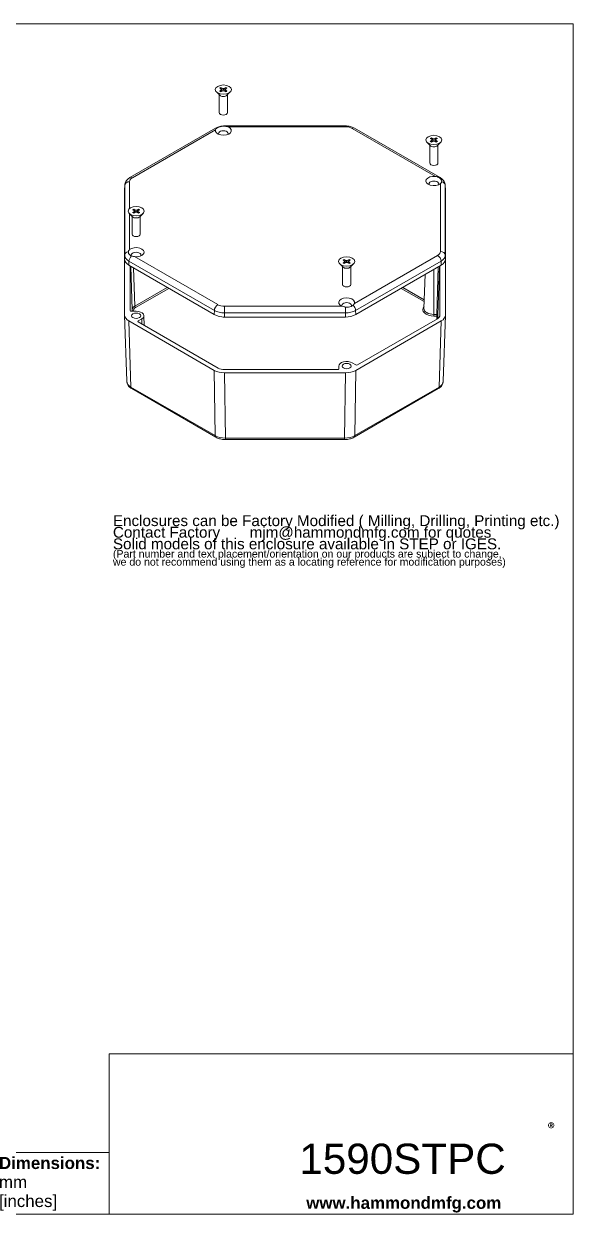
# Model space of a CAD drawing. Header units: millimetres. Extents: x 25 to 742, y 27 to 570.
# Drawn here: x 492 to 742, y 27 to 569 of the extents above; entities that cross this region are included whole.
import ezdxf

# ---------------------------------------------------------------- set-up
doc = ezdxf.new("R2010")
doc.units = ezdxf.units.MM
doc.header["$LTSCALE"] = 2.75
for name, color, linetype, lineweight in [('Sketch Geometry (ANSI)', 7, 'Continuous', 9), ('Symbol (ANSI)', 7, 'Continuous', 9), ('Visible (ANSI)', 7, 'Continuous', 9), ('Visible Narrow (ANSI)', 7, 'Continuous', 9)]:
    doc.layers.add(name, color=color, linetype=linetype, lineweight=lineweight)
doc.styles.add('Note Text (ANSI)', font='arial.ttf')
doc.styles.add('Text Style20', font='arial.ttf')

# ---------------------------------------------------------------- blocks, each defined once
blk = doc.blocks.new('Title Blocks HAMMOND')
at = {"layer": 'Sketch Geometry (ANSI)'}
for p, q in [((270, 206.73), (9.35, 206.73)), ((9.35, 206.73), (9.35, 9.64)), ((270, 36.2), (270, 206.73)), ((270, 36.2), (193.21, 36.2)), ((193.21, 36.2), (193.21, 9.64)), ((270, 9.64), (270, 36.2)), ((173.94, 9.64), (173.94, 19.84)), ((173.94, 19.84), (193.21, 19.84)), ((193.21, 19.84), (193.21, 9.64)), ((9.35, 9.64), (173.94, 9.64)), ((193.21, 9.64), (173.94, 9.64)), ((193.21, 9.64), (270, 9.64))]:
    blk.add_line(p, q, dxfattribs=at)
at = {"layer": 'Symbol (ANSI)', "insert": (265.78, 24.7), "char_height": 2, "attachment_point": 1, "style": 'Note Text (ANSI)'}
blk.add_mtext('\\fCalibri|b1|i0;\\H2.0000;®\\fCalibri|b1|i0;\\H21.7410;\\P', dxfattribs=at)
at = {"layer": 'Symbol (ANSI)', "insert": (174.95, 14.67), "char_height": 2, "width": 30.7233, "attachment_point": 4, "line_spacing_factor": 0.944221, "style": 'Note Text (ANSI)'}
blk.add_mtext('\\fArial|b1|i0;\\H2.0000;Dimensions:\\fArial|b0|i0;\\H2.0000;\\Pmm\\P[inches]', dxfattribs=at)
at = {"layer": 'Symbol (ANSI)', "insert": (225.81, 11.22), "char_height": 2, "width": 32.2927, "attachment_point": 4, "style": 'Note Text (ANSI)'}
blk.add_mtext('\\fArial|b1|i0;\\H2.0000;www.hammondmfg.com', dxfattribs=at)
at = {"layer": 'Symbol (ANSI)', "style": 'Text Style20'}
blk.add_attdef('<TITLE>_001', (224.67, 16.32), '', height=5, dxfattribs=at)

msp = doc.modelspace()

# ---------------------------------------------------------------- linework, layer by layer
at = {"layer": 'Visible (ANSI)'}
for p, q in [((580.929, 535.988), (579.4, 537.517)), ((581.457, 538.891), (580.912, 539.206)), ((580.912, 537.934), (581.457, 538.248)), ((581.457, 539.52), (582.001, 539.206)), ((581.702, 538.57), (581.457, 538.891)), ((581.457, 538.248), (581.702, 538.57)), ((581.457, 538.248), (581.554, 537.676)), ((582.001, 537.934), (581.457, 537.62)), ((581.702, 538.57), (581.87, 537.858)), ((581.713, 538.527), (581.912, 538.412)), ((582.001, 539.206), (581.912, 538.412)), ((581.912, 538.412), (582.558, 538.247)), ((582.001, 539.206), (582.558, 539.064)), ((582.558, 538.076), (582.001, 537.934)), ((582.558, 539.064), (583.115, 539.206)), ((582.558, 539.064), (582.558, 538.247)), ((582.558, 538.247), (583.204, 538.412)), ((583.115, 537.934), (582.558, 538.076)), ((583.115, 539.206), (583.659, 539.52)), ((583.115, 539.206), (583.204, 538.412)), ((583.659, 537.62), (583.115, 537.934)), ((583.204, 538.412), (583.404, 538.527)), ((583.414, 538.57), (583.246, 537.858)), ((583.659, 538.891), (583.414, 538.57)), ((583.414, 538.57), (583.659, 538.248)), ((583.659, 538.248), (583.562, 537.676)), ((584.204, 539.206), (583.659, 538.891)), ((583.659, 538.248), (584.204, 537.934)), ((584.187, 535.988), (585.716, 537.517)), ((580.677, 536.24), (580.677, 528.044)), ((584.439, 536.24), (584.439, 528.044)), ((540.042, 498.551), (578.922, 520.998)), ((583.132, 522.037), (638.118, 522.037)), ((642.328, 520.998), (681.208, 498.551)), ((677.284, 515.975), (676.739, 516.289)), ((676.739, 515.018), (677.284, 515.332)), ((677.284, 516.603), (677.828, 516.289)), ((677.529, 515.653), (677.284, 515.975)), ((677.284, 515.332), (677.529, 515.653)), ((677.284, 515.332), (677.38, 514.759)), ((677.828, 515.018), (677.284, 514.703)), ((677.529, 515.653), (677.697, 514.942)), ((677.539, 515.611), (677.739, 515.495)), ((677.828, 516.289), (677.739, 515.495)), ((677.739, 515.495), (678.385, 515.331)), ((677.828, 516.289), (678.385, 516.147)), ((678.385, 515.159), (677.828, 515.018)), ((678.385, 516.147), (678.941, 516.289)), ((678.385, 516.147), (678.385, 515.331)), ((678.385, 515.331), (679.03, 515.495)), ((678.941, 515.018), (678.385, 515.159)), ((678.941, 516.289), (679.486, 516.603)), ((678.941, 516.289), (679.03, 515.495)), ((679.486, 514.703), (678.941, 515.018)), ((679.03, 515.495), (679.23, 515.611)), ((679.24, 515.653), (679.072, 514.942)), ((679.486, 515.975), (679.24, 515.653)), ((679.24, 515.653), (679.486, 515.332)), ((679.486, 515.332), (679.389, 514.759)), ((680.03, 516.289), (679.486, 515.975)), ((679.486, 515.332), (680.03, 515.018)), ((676.756, 513.072), (675.227, 514.601)), ((676.504, 513.324), (676.504, 505.127)), ((680.014, 513.072), (681.543, 514.601)), ((680.266, 513.324), (680.266, 505.127)), ((537.596, 493.139), (537.655, 494.968)), ((683.654, 493.139), (683.595, 494.968)), ((537.595, 461.293), (537.595, 493.068)), ((683.655, 493.068), (683.655, 461.293)), ((541.764, 483.566), (541.22, 483.88)), ((541.22, 482.609), (541.764, 482.923)), ((541.764, 484.194), (542.309, 483.88)), ((542.01, 483.244), (541.764, 483.566)), ((541.764, 482.923), (542.01, 483.244)), ((541.764, 482.923), (541.861, 482.35)), ((542.309, 482.609), (541.764, 482.294)), ((542.01, 483.244), (542.178, 482.533)), ((542.02, 483.202), (542.22, 483.086)), ((542.309, 483.88), (542.22, 483.086)), ((542.22, 483.086), (542.865, 482.922)), ((542.309, 483.88), (542.865, 483.738)), ((542.865, 482.75), (542.309, 482.609)), ((542.865, 483.738), (543.422, 483.88)), ((542.865, 483.738), (542.865, 482.922)), ((542.865, 482.922), (543.511, 483.086)), ((543.422, 482.609), (542.865, 482.75)), ((543.422, 483.88), (543.966, 484.194)), ((543.422, 483.88), (543.511, 483.086)), ((543.966, 482.294), (543.422, 482.609)), ((543.511, 483.086), (543.711, 483.202)), ((543.721, 483.244), (543.553, 482.533)), ((543.966, 483.566), (543.721, 483.244)), ((543.721, 483.244), (543.966, 482.923)), ((543.966, 482.923), (543.87, 482.35)), ((544.511, 483.88), (543.966, 483.566)), ((543.966, 482.923), (544.511, 482.609)), ((541.236, 480.663), (539.707, 482.192)), ((540.984, 480.915), (540.984, 472.718)), ((544.494, 480.663), (546.023, 482.192)), ((544.746, 480.915), (544.746, 472.718)), ((537.595, 461.293), (537.595, 435.919)), ((637.591, 460.649), (637.046, 460.964)), ((637.591, 461.278), (638.135, 460.964)), ((638.135, 460.964), (638.046, 460.17)), ((638.135, 460.964), (638.692, 460.822)), ((638.692, 460.822), (639.249, 460.964)), ((638.692, 460.822), (638.692, 460.005)), ((639.249, 460.964), (639.793, 461.278)), ((639.249, 460.964), (639.338, 460.17)), ((640.338, 460.964), (639.793, 460.649)), ((683.655, 435.919), (683.655, 461.293)), ((578.443, 436.132), (539.527, 458.6)), ((540.071, 437.983), (540.071, 458.286)), ((637.063, 457.746), (635.534, 459.275)), ((636.811, 457.998), (636.811, 449.802)), ((637.046, 459.692), (637.591, 460.006)), ((637.836, 460.328), (637.591, 460.649)), ((637.591, 460.006), (637.836, 460.328)), ((637.591, 460.006), (637.688, 459.434)), ((638.135, 459.692), (637.591, 459.378)), ((637.836, 460.328), (638.004, 459.616)), ((637.846, 460.285), (638.046, 460.17)), ((638.046, 460.17), (638.692, 460.005)), ((638.692, 459.834), (638.135, 459.692)), ((638.692, 460.005), (639.338, 460.17)), ((639.249, 459.692), (638.692, 459.834)), ((639.793, 459.378), (639.249, 459.692)), ((639.338, 460.17), (639.537, 460.285)), ((639.548, 460.328), (639.38, 459.616)), ((639.793, 460.649), (639.548, 460.328)), ((639.548, 460.328), (639.793, 460.006)), ((639.793, 460.006), (639.696, 459.434)), ((639.793, 460.006), (640.338, 459.692)), ((640.321, 457.746), (641.85, 459.275)), ((640.573, 457.998), (640.573, 449.802)), ((681.723, 458.6), (642.807, 436.132)), ((681.179, 458.286), (681.179, 435.919)), ((674.371, 454.356), (673.875, 438.902)), ((537.596, 435.848), (538.568, 405.777)), ((542.865, 437.665), (540.621, 437.665)), ((543.806, 433.226), (545.393, 434.142)), ((546.44, 435.64), (546.583, 431.173)), ((638.142, 435.017), (583.108, 435.017)), ((583.108, 435), (631.265, 435)), ((679.971, 434.236), (643.585, 413.228)), ((683.654, 435.848), (682.682, 405.777)), ((539.527, 433.225), (578.443, 410.758)), ((580.193, 411.769), (543.806, 432.777)), ((642.807, 410.758), (681.723, 433.225)), ((635.118, 412.723), (635.071, 411.261)), ((635.117, 412.685), (635.117, 411.389)), ((642.807, 413.228), (641.22, 414.144)), ((583.108, 409.642), (638.142, 409.642)), ((634.567, 411.071), (583.109, 411.071)), ((540.841, 402.435), (579.186, 380.296)), ((642.064, 380.296), (680.409, 402.435)), ((583.51, 379.238), (637.74, 379.238))]:
    msp.add_line(p, q, dxfattribs=at)
for centre, major_axis in [((582.558, 538.57), (3.647, 0)), ((678.385, 515.653), (-3.647, 0)), ((542.865, 483.244), (3.647, 0)), ((638.692, 460.328), (-3.647, 0)), ((542.865, 435.601), (2.09, 0)), ((638.692, 412.685), (2.09, 0))]:
    msp.add_ellipse(centre, major_axis=major_axis, ratio=0.5773503, dxfattribs=at)
for centre, major_axis, ratio, start_param, end_param in [((582.558, 538.57), (1.98, 0), 0.5773503, 2.1605034, 2.5518855), ((582.558, 538.57), (-1.98, 0), 0.5773503, 0.5897071, 0.9810892), ((582.558, 538.57), (1.98, 0), 0.5773503, 0.5897071, 0.9810892), ((582.558, 538.57), (-1.98, 0), 0.5773503, 2.1605034, 2.5518855), ((582.558, 536.531), (-1.881, 0), 0.5773503, 0.5235512, 2.6180415), ((582.558, 528.044), (1.881, 0), 0.5773503, 3.1415927, 6.2831853), ((582.558, 519.894), (3.63, 0), 0.5773503, 2.948346, 7.2618301), ((582.558, 518.551), (2.2, 0), 0.5773503, 5.9934303, 9.7145329), ((678.385, 515.653), (1.98, 0), 0.5773503, 2.1605034, 2.5518855), ((678.385, 515.653), (-1.98, 0), 0.5773503, 0.5897071, 0.9810892), ((678.385, 515.653), (1.98, 0), 0.5773503, 0.5897071, 0.9810892), ((678.385, 515.653), (-1.98, 0), 0.5773503, 2.1605034, 2.5518855), ((678.385, 513.614), (-1.881, 0), 0.5773503, 0.5235512, 2.6180415), ((678.385, 505.127), (1.881, 0), 0.5773503, 3.1415927, 6.2831853), ((678.385, 496.978), (-3.63, 0), 0.5773503, 4.5191423, 8.8326264), ((678.385, 495.634), (2.2, 0), 0.5773503, 5.9934303, 9.7145329), ((544.197, 493.066), (-6.602, 0.002), 0.5771863, 6.2646753, 6.2833271), ((677.053, 493.066), (6.602, 0.002), 0.5771863, 6.2830435, 6.3016953), ((542.865, 483.244), (1.98, 0), 0.5773503, 2.1605034, 2.5518855), ((542.865, 483.244), (-1.98, 0), 0.5773503, 0.5897071, 0.9810892), ((542.865, 483.244), (1.98, 0), 0.5773503, 0.5897071, 0.9810892), ((542.865, 483.244), (-1.98, 0), 0.5773503, 2.1605034, 2.5518855), ((542.865, 481.206), (-1.881, 0), 0.5773503, 0.5235512, 2.6180415), ((542.865, 472.718), (1.881, 0), 0.5773503, 3.1415927, 6.2831853), ((542.865, 464.569), (3.63, 0), 0.5773503, 4.5191423, 8.8326264), ((544.197, 461.295), (-6.602, -0.002), 0.5771863, 6.2830435, 7.0681578), ((542.865, 463.225), (2.2, 0), 0.5773503, 5.9934303, 9.7275443), ((638.692, 460.328), (1.98, 0), 0.5773503, 2.1605034, 2.5518855), ((638.692, 460.328), (1.98, 0), 0.5773503, 0.5897071, 0.9810892), ((677.053, 461.295), (6.602, -0.002), 0.5771863, 5.4982129, 6.2833271), ((638.692, 460.328), (-1.98, 0), 0.5773503, 0.5897071, 0.9810892), ((638.692, 458.289), (-1.881, 0), 0.5773503, 0.5235512, 2.6180415), ((638.692, 460.328), (-1.98, 0), 0.5773503, 2.1605034, 2.5518855), ((638.692, 449.802), (1.881, 0), 0.5773503, 3.1415927, 6.2831853), ((638.692, 441.652), (-3.63, 0), 0.5773503, 2.948346, 7.2618301), ((638.692, 440.309), (2.2, 0), 0.5773503, 5.9745344, 9.7145329), ((544.197, 435.92), (-6.602, -0.002), 0.5771863, 6.2830435, 7.0681578), ((540.621, 437.983), (0.55, 0), 0.57735, 3.14125, 4.7113611), ((542.865, 435.601), (3.575, 0), 0.5773503, 5.4977871, 7.8539816), ((583.11, 438.828), (6.6, 0.002), 0.5775142, 3.9268487, 4.711963), ((631.265, 436.237), (2.142, 0), 0.5773503, 4.712389, 4.8761442), ((638.14, 438.828), (6.6, -0.002), 0.5775142, 4.712815, 5.4979293), ((677.053, 435.92), (4.126, -0.001), 0.5771863, 5.4982129, 6.2833271), ((677.053, 435.92), (6.602, -0.002), 0.5771863, 5.4982129, 6.2833271), ((544.195, 433.001), (-0.55, 0), 0.5769548, 5.4981298, 7.0682409), ((638.692, 412.685), (-3.575, 0), 0.5773503, 3.9269908, 6.2831853), ((643.196, 413.453), (0.55, 0), 0.577746, 3.9273334, 5.4974445), ((583.11, 413.454), (-6.6, -0.002), 0.5775142, 0.785256, 1.5703703), ((583.11, 413.454), (-4.125, -0.001), 0.5775142, 0.785256, 1.5703703), ((634.567, 411.389), (0.55, 0), 0.57735, 4.7134168, 6.2835279), ((638.14, 413.454), (-6.6, 0.002), 0.5775142, 1.5712223, 2.3563366)]:
    msp.add_ellipse(centre, major_axis=major_axis, ratio=ratio, start_param=start_param, end_param=end_param, dxfattribs=at)
for points in [[(581.444, 538.899), (581.449, 539.202), (581.457, 539.52)], [(583.672, 538.899), (583.667, 539.202), (583.659, 539.52)], [(677.271, 515.982), (677.276, 516.285), (677.284, 516.603)], [(679.499, 515.982), (679.493, 516.285), (679.486, 516.603)], [(541.751, 483.573), (541.757, 483.876), (541.764, 484.194)], [(543.979, 483.573), (543.974, 483.876), (543.966, 484.194)], [(637.578, 460.657), (637.583, 460.96), (637.591, 461.278)], [(639.806, 460.657), (639.801, 460.96), (639.793, 461.278)]]:
    msp.add_open_spline(points, degree=2, dxfattribs=at)
for points, knots in [([(583.132, 522.037), (582.836, 522.037), (582.539, 522.023), (581.949, 521.969), (581.656, 521.929), (581.079, 521.821), (580.794, 521.753), (580.235, 521.588), (579.962, 521.492), (579.43, 521.269), (579.171, 521.142), (578.922, 520.998)], [-0.39255715, -0.39255715, -0.39255715, -0.39255715, -0.23553429, -0.23553429, -0.07851143, -0.07851143, 0.07851143, 0.07851143, 0.23553429, 0.23553429, 0.39255715, 0.39255715, 0.39255715, 0.39255715]), ([(578.996, 520.297), (579.058, 520.48), (579.184, 520.647), (579.443, 520.89), (579.546, 520.972), (579.656, 521.05)], [0.74807965, 0.74807965, 0.74807965, 0.74807965, 0.8352778, 0.8352778, 0.88208338, 0.88208338, 0.88208338, 0.88208338]), ([(579.656, 521.05), (579.906, 521.229), (580.211, 521.384), (580.902, 521.64), (581.286, 521.738), (582.161, 521.878), (582.651, 521.906), (583.132, 521.882)], [-0.35889489, -0.35889489, -0.35889489, -0.35889489, -0.24631143, -0.24631143, -0.13250823, -0.13250823, 0, 0, 0, 0]), ([(583.132, 521.882), (583.313, 521.872), (583.494, 521.858), (584.001, 521.799), (584.316, 521.737), (584.584, 521.633)], [0.98328589, 0.98328589, 0.98328589, 0.98328589, 1.03009147, 1.03009147, 1.11728963, 1.11728963, 1.11728963, 1.11728963]), ([(642.328, 520.998), (642.079, 521.142), (641.82, 521.269), (641.288, 521.492), (641.015, 521.588), (640.456, 521.753), (640.171, 521.821), (639.594, 521.929), (639.301, 521.969), (638.711, 522.023), (638.414, 522.037), (638.118, 522.037)], [-0.39255715, -0.39255715, -0.39255715, -0.39255715, -0.23553429, -0.23553429, -0.07851143, -0.07851143, 0.07851143, 0.07851143, 0.23553429, 0.23553429, 0.39255715, 0.39255715, 0.39255715, 0.39255715]), ([(679.082, 499.034), (679.399, 498.998), (679.718, 498.909), (680.176, 498.737), (680.33, 498.671), (680.475, 498.603)], [0.74807965, 0.74807965, 0.74807965, 0.74807965, 0.8352778, 0.8352778, 0.88208338, 0.88208338, 0.88208338, 0.88208338]), ([(540.042, 498.551), (539.798, 498.41), (539.564, 498.253), (539.118, 497.902), (538.907, 497.707), (538.517, 497.273), (538.338, 497.034), (538.031, 496.509), (537.903, 496.222), (537.72, 495.614), (537.666, 495.292), (537.655, 494.968)], [-0.39255715, -0.39255715, -0.39255715, -0.39255715, -0.23926465, -0.23926465, -0.08597215, -0.08597215, 0.06732035, 0.06732035, 0.22061285, 0.22061285, 0.37390535, 0.37390535, 0.37390535, 0.37390535]), ([(680.475, 498.603), (680.803, 498.447), (681.087, 498.263), (681.547, 497.853), (681.719, 497.631), (681.948, 497.134), (681.979, 496.861), (681.914, 496.595)], [-0.35889489, -0.35889489, -0.35889489, -0.35889489, -0.24631143, -0.24631143, -0.13250823, -0.13250823, 0, 0, 0, 0]), ([(683.595, 494.968), (683.584, 495.292), (683.53, 495.614), (683.347, 496.222), (683.219, 496.509), (682.912, 497.034), (682.733, 497.273), (682.343, 497.707), (682.132, 497.902), (681.686, 498.253), (681.452, 498.41), (681.208, 498.551)], [-0.37390535, -0.37390535, -0.37390535, -0.37390535, -0.22061285, -0.22061285, -0.06732035, -0.06732035, 0.08597215, 0.08597215, 0.23926465, 0.23926465, 0.39255715, 0.39255715, 0.39255715, 0.39255715]), ([(681.914, 496.595), (681.89, 496.496), (681.854, 496.398), (681.713, 496.127), (681.577, 495.963), (681.397, 495.808)], [0.98328589, 0.98328589, 0.98328589, 0.98328589, 1.03009147, 1.03009147, 1.11728963, 1.11728963, 1.11728963, 1.11728963]), ([(540.776, 462.843), (540.447, 462.976), (540.164, 463.143), (539.703, 463.533), (539.531, 463.754), (539.302, 464.266), (539.271, 464.559), (539.336, 464.85)], [-0.35889489, -0.35889489, -0.35889489, -0.35889489, -0.24631143, -0.24631143, -0.13250823, -0.13250823, 0, 0, 0, 0]), ([(539.336, 464.85), (539.36, 464.959), (539.396, 465.07), (539.537, 465.385), (539.673, 465.584), (539.853, 465.738)], [0.98328589, 0.98328589, 0.98328589, 0.98328589, 1.03009147, 1.03009147, 1.11728963, 1.11728963, 1.11728963, 1.11728963]), ([(542.168, 462.512), (541.851, 462.548), (541.532, 462.603), (541.074, 462.731), (540.92, 462.784), (540.776, 462.843)], [0.74807965, 0.74807965, 0.74807965, 0.74807965, 0.8352778, 0.8352778, 0.88208338, 0.88208338, 0.88208338, 0.88208338]), ([(638.118, 439.564), (637.937, 439.582), (637.756, 439.61), (637.249, 439.713), (636.934, 439.809), (636.666, 439.913)], [0.98328589, 0.98328589, 0.98328589, 0.98328589, 1.03009147, 1.03009147, 1.11728963, 1.11728963, 1.11728963, 1.11728963]), ([(641.594, 440.395), (641.344, 440.195), (641.039, 440.022), (640.348, 439.746), (639.964, 439.646), (639.089, 439.522), (638.599, 439.514), (638.118, 439.564)], [-0.35889489, -0.35889489, -0.35889489, -0.35889489, -0.24631143, -0.24631143, -0.13250823, -0.13250823, 0, 0, 0, 0]), ([(642.254, 441.25), (642.192, 441.067), (642.066, 440.865), (641.807, 440.579), (641.704, 440.483), (641.594, 440.395)], [0.74807965, 0.74807965, 0.74807965, 0.74807965, 0.8352778, 0.8352778, 0.88208338, 0.88208338, 0.88208338, 0.88208338]), ([(582.456, 435.035), (582.483, 435.032), (582.509, 435.03), (582.535, 435.027), (582.573, 435.024), (582.611, 435.02), (582.649, 435.017), (582.725, 435.012), (582.801, 435.007), (582.878, 435.004), (582.954, 435.002), (583.031, 435), (583.108, 435)], [6.48937358, 6.48937358, 6.48937358, 6.48937358, 6.51217698, 6.51217698, 6.51217698, 6.54489007, 6.54489007, 6.54489007, 6.61031626, 6.61031626, 6.61031626, 6.67574245, 6.67574245, 6.67574245, 6.67574245]), ([(540.841, 402.435), (540.599, 402.574), (540.368, 402.729), (539.934, 403.071), (539.73, 403.259), (539.36, 403.671), (539.193, 403.895), (538.909, 404.381), (538.792, 404.643), (538.626, 405.195), (538.577, 405.485), (538.568, 405.777)], [-0.39255715, -0.39255715, -0.39255715, -0.39255715, -0.23926465, -0.23926465, -0.08597215, -0.08597215, 0.06732035, 0.06732035, 0.22061285, 0.22061285, 0.37390535, 0.37390535, 0.37390535, 0.37390535]), ([(682.682, 405.777), (682.673, 405.485), (682.624, 405.195), (682.458, 404.643), (682.341, 404.381), (682.057, 403.895), (681.89, 403.671), (681.52, 403.259), (681.316, 403.071), (680.882, 402.729), (680.651, 402.574), (680.409, 402.435)], [-0.37390535, -0.37390535, -0.37390535, -0.37390535, -0.22061285, -0.22061285, -0.06732035, -0.06732035, 0.08597215, 0.08597215, 0.23926465, 0.23926465, 0.39255715, 0.39255715, 0.39255715, 0.39255715]), ([(583.51, 379.238), (583.201, 379.238), (582.892, 379.252), (582.28, 379.308), (581.976, 379.35), (581.378, 379.462), (581.085, 379.532), (580.512, 379.701), (580.233, 379.799), (579.694, 380.025), (579.434, 380.152), (579.186, 380.296)], [-0.39255715, -0.39255715, -0.39255715, -0.39255715, -0.23553429, -0.23553429, -0.07851143, -0.07851143, 0.07851143, 0.07851143, 0.23553429, 0.23553429, 0.39255715, 0.39255715, 0.39255715, 0.39255715]), ([(642.064, 380.296), (641.816, 380.152), (641.556, 380.025), (641.017, 379.799), (640.738, 379.701), (640.165, 379.532), (639.872, 379.462), (639.274, 379.35), (638.97, 379.308), (638.358, 379.252), (638.049, 379.238), (637.74, 379.238)], [-0.39255715, -0.39255715, -0.39255715, -0.39255715, -0.23553429, -0.23553429, -0.07851143, -0.07851143, 0.07851143, 0.07851143, 0.23553429, 0.23553429, 0.39255715, 0.39255715, 0.39255715, 0.39255715])]:
    msp.add_open_spline(points, degree=3, knots=knots, dxfattribs=at)
at = {"layer": 'Visible Narrow (ANSI)'}
for p, q in [((583.132, 521.882), (583.132, 522.037)), ((584.584, 521.633), (638.118, 521.633)), ((638.118, 522.037), (638.118, 521.633)), ((641.228, 520.889), (679.082, 499.034)), ((541.142, 498.442), (578.996, 520.297)), ((537.595, 493.068), (537.654, 494.897)), ((537.654, 494.897), (537.654, 463.151)), ((539.853, 484.431), (539.853, 496.646)), ((681.397, 495.808), (681.397, 464.9)), ((683.596, 463.151), (683.596, 494.897)), ((683.596, 494.897), (683.655, 493.068)), ((539.853, 465.738), (539.853, 482.046)), ((537.654, 463.151), (537.595, 461.293)), ((580.022, 440.657), (542.168, 462.512)), ((680.108, 463.105), (642.254, 441.25)), ((683.655, 461.293), (683.596, 463.151)), ((539.527, 458.6), (539.587, 460.457)), ((539.587, 460.457), (578.467, 438.01)), ((541.006, 438.312), (540.376, 458.11)), ((541.661, 457.368), (542.214, 439.996)), ((642.783, 438.01), (681.663, 460.457)), ((678.385, 456.673), (678.385, 436.25)), ((680.373, 457.821), (679.694, 436.25)), ((680.244, 435.932), (680.944, 458.15)), ((681.663, 460.457), (681.723, 458.6)), ((556.982, 448.522), (542.214, 439.996)), ((542.603, 439.334), (557.75, 448.079)), ((663.5, 448.079), (673.976, 442.031)), ((674.004, 442.901), (664.268, 448.522)), ((636.666, 439.913), (583.132, 439.913)), ((583.132, 436.894), (583.132, 439.913)), ((638.118, 439.564), (638.118, 436.894)), ((540.071, 437.971), (540.071, 437.983)), ((541.006, 438.312), (541.006, 437.665)), ((541.556, 437.665), (541.556, 437.875)), ((545.393, 434.142), (545.445, 431.83)), ((578.467, 438.01), (578.443, 436.132)), ((583.108, 435.017), (583.132, 436.894)), ((583.108, 435.017), (583.108, 435)), ((583.132, 436.894), (638.118, 436.894)), ((631.265, 435.017), (631.265, 435)), ((638.118, 436.894), (638.142, 435.017)), ((642.807, 436.132), (642.783, 438.01)), ((678.385, 436.25), (678.385, 435.495)), ((679.694, 436.25), (678.385, 436.25)), ((678.385, 435.495), (679.694, 435.495)), ((679.694, 436.25), (679.694, 435.495)), ((679.694, 435.495), (679.694, 434.076)), ((680.244, 434.41), (680.244, 435.932)), ((681.176, 435.83), (681.179, 435.919)), ((540.499, 403.155), (539.527, 433.225)), ((543.827, 432.765), (543.806, 433.226)), ((681.723, 433.225), (680.751, 403.155)), ((635.117, 412.685), (635.071, 411.262)), ((578.443, 410.758), (578.845, 381.016)), ((583.51, 379.9), (583.108, 409.642)), ((635.117, 411.389), (635.117, 411.377)), ((638.142, 409.642), (637.74, 379.9)), ((642.405, 381.016), (642.807, 410.758)), ((578.845, 381.016), (540.499, 403.155)), ((680.751, 403.155), (642.405, 381.016)), ((637.74, 379.9), (583.51, 379.9)), ((583.51, 379.238), (583.51, 379.9)), ((637.74, 379.9), (637.74, 379.238))]:
    msp.add_line(p, q, dxfattribs=at)
for centre, major_axis, ratio, start_param, end_param in [((580.022, 519.093), (-1.1, 1.905), 0.5773503, 5.7354167, 6.2831853), ((638.116, 519.092), (4.4, 0.001), 0.5775142, 0.785256, 1.5703703), ((641.228, 519.093), (1.1, 1.905), 0.5773503, 0, 0.7853982), ((541.142, 496.645), (-1.1, 1.905), 0.5773503, 5.4977871, 6.2831853), ((680.108, 496.645), (1.1, 1.905), 0.5773503, 0, 0.5477686), ((539.853, 494.85), (-2.2, 0), 0.8164966, 4.712389, 6.2570054), ((544.255, 494.849), (-6.601, 0.071), 0.5802007, 6.2707172, 6.289369), ((544.255, 496.645), (-4.402, 0.001), 0.5771863, 5.4982129, 6.2833271), ((681.397, 494.85), (2.2, 0), 0.8164966, 0.0261799, 1.3331667), ((676.995, 494.849), (6.601, 0.071), 0.5802007, 6.2770016, 6.2956534), ((539.853, 463.104), (-2.2, 0), 0.8164966, 4.9500186, 6.2570054), ((544.255, 463.105), (6.601, -0.07), 0.5743026, 3.1477449, 3.9328592), ((541.142, 461.308), (-1.1, -1.905), 0.5773503, 4.1646204, 5.4716072), ((676.995, 464.901), (4.402, -0.001), 0.5771863, 5.4982129, 6.2833271), ((680.108, 461.308), (-1.1, 1.905), 0.5773503, 3.9531708, 5.4977871), ((681.397, 463.104), (2.2, 0), 0.8164966, 0.0261799, 1.5707963), ((676.995, 463.105), (6.601, 0.07), 0.5743026, 5.4919188, 6.2770331), ((545.132, 438.323), (-4.126, -0.017), 0.5760439, 5.4956806, 6.2807949), ((545.132, 437.874), (-3.576, 0.001), 0.5771863, 5.4982129, 6.2833271), ((542.603, 439.783), (-0.275, 0.476), 0.5773503, 0.8115781, 2.3561945), ((580.022, 438.861), (1.1, 1.905), 0.5773503, 0.7853982, 2.3300146), ((583.134, 442.454), (-4.4, -0.001), 0.5775142, 0.785256, 1.5703703), ((641.228, 438.861), (1.1, -1.905), 0.5773503, 0.8115781, 2.1185649), ((678.385, 438.416), (-5.06, 0), 0.5773503, 5.8003143, 7.8539816), ((541.556, 438.324), (-0.55, 0), 0.8164966, 0.0261799, 1.5707963), ((583.134, 440.658), (6.6, -0.028), 0.5702741, 3.9295333, 4.7146476), ((638.116, 440.658), (6.6, 0.028), 0.5702741, 4.7101304, 5.4952447), ((678.385, 438.854), (-4.51, 0), 0.5773503, 6.264668, 7.8539816), ((679.694, 435.944), (0.55, -0.017), 0.5555887, 0.0181778, 1.5882889), ((679.694, 435.944), (0.55, 0), 0.8164966, 4.712389, 6.2570054), ((545.168, 405.885), (-6.601, -0.054), 0.579455, 0.0139907, 0.7804532), ((541.666, 403.864), (-0.825, -1.429), 0.5773503, 5.5239671, 6.2831853), ((679.584, 403.864), (0.825, -1.429), 0.5773503, 0, 0.7592182), ((676.082, 405.885), (6.601, -0.054), 0.579455, 5.5027321, 6.2691946), ((580.011, 381.725), (-0.825, -1.429), 0.5773503, 5.5239671, 6.2831853), ((583.512, 383.747), (-6.6, -0.023), 0.5827703, 0.7834434, 1.5685577), ((637.738, 383.747), (-6.6, 0.023), 0.5827703, 1.573035, 2.3581493), ((641.239, 381.725), (0.825, -1.429), 0.5773503, 0, 0.7592182)]:
    msp.add_ellipse(centre, major_axis=major_axis, ratio=ratio, start_param=start_param, end_param=end_param, dxfattribs=at)

# ---------------------------------------------------------------- block references
at = {"xscale": 2.75, "yscale": 2.75, "zscale": 2.75}
msp.add_blockref('Title Blocks HAMMOND', (-0.684, 0.034), dxfattribs=at).add_auto_attribs({'<TITLE>_001': '1590STPC'})

# ---------------------------------------------------------------- texts
at = {"layer": 'Symbol (ANSI)', "color": 5, "true_color": 0x0000ff, "insert": (532.298, 330.192), "char_height": 5.5, "width": 204.3356, "attachment_point": 4, "line_spacing_factor": 0.639812, "style": 'Note Text (ANSI)'}
msp.add_mtext('{\\H0.9x;Enclosures can be Factory Modified ( Milling, Drilling, Printing etc.)\\PContact Factory       mjm@hammondmfg.com for quotes\\H1.5042x; \\H0.66482x;\\PSolid models of this enclosure available in STEP or IGES.\\H1.571x; \\H0.67192x;\\P\\H0.65789x;(Part number and text placement/orientation on our products are subject to change,\\H1.8285x; \\H0.5469x;\\Pwe do not recommend using them as a locating reference for modification purposes)\\fCalibri|b0|i0|c0|p34;\\H1.5141x; \\H0.66046x;\\P\\H1.4509x; }', dxfattribs=at)

doc.saveas('drawing.dxf')
